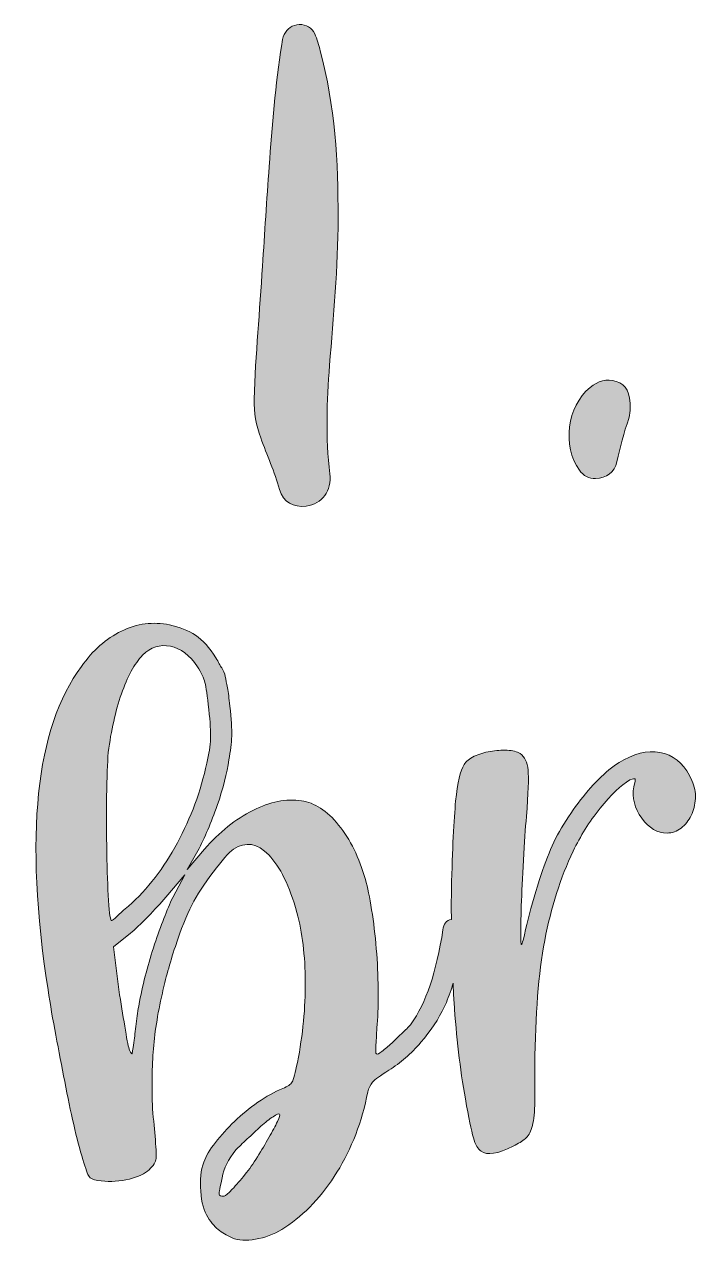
# Model space of a CAD drawing. Header units: inches. Extents: x 121 to 959, y -1009 to -71.
# Drawn here: x 467 to 658.1, y -417.1 to -71.1 of the extents above; entities that cross this region are included whole.
import ezdxf

# ---------------------------------------------------------------- set-up
doc = ezdxf.new("R2010")
doc.units = ezdxf.units.IN
doc.header["$MEASUREMENT"] = 0
doc.layers.add('Layer 1', color=7, linetype='Continuous')

# ---------------------------------------------------------------- blocks, each defined once
blk = doc.blocks.new('block 2')
at = {"layer": 'Layer 1', "true_color": 0xffffff}
h = blk.add_hatch(color=7, dxfattribs=at)
h.dxf.hatch_style = 2
edge = h.paths.add_edge_path()
edge.add_spline(control_points=[(539.64, -203.42), (540.67, -207.03), (543.52, -208.59), (547.24, -208.13), (551.7, -207.58), (554.55, -203.77), (553.96, -198.94), (552.69, -188.64), (553.07, -178.35), (553.88, -168.05), (554.96, -154.14), (556.25, -140.24), (556.29, -126.26), (556.35, -110.2), (555.41, -94.24), (551.22, -78.63), (550.78, -76.99), (550.34, -75.33), (549.64, -73.8), (548.82, -72), (547.26, -71.08), (545.24, -71.14), (543.23, -71.21), (541.84, -72.24), (540.93, -74), (540.47, -74.89), (540.39, -75.85), (540.25, -76.81), (538.5, -88.34), (537.48, -99.94), (536.67, -111.57), (536.02, -121.01), (535.36, -130.45), (534.78, -139.9), (534.01, -152.5), (532.79, -165.07), (532.41, -177.69), (532.29, -181.53), (533, -185.16), (534.29, -188.73), (536.07, -193.63), (538.21, -198.39), (539.64, -203.42)], knot_values=[0, 0, 0, 0, 1, 1, 1, 2, 2, 2, 3, 3, 3, 4, 4, 4, 5, 5, 5, 6, 6, 6, 7, 7, 7, 8, 8, 8, 9, 9, 9, 10, 10, 10, 11, 11, 11, 12, 12, 12, 13, 13, 13, 14, 14, 14, 14], degree=3, periodic=1)
h = blk.add_hatch(color=7, dxfattribs=at)
h.dxf.hatch_style = 2
edge = h.paths.add_edge_path()
edge.add_spline(control_points=[(629.59, -200.28), (632.63, -200.21), (634.89, -198.58), (635.66, -195.5), (636.68, -191.38), (637.57, -187.24), (639.04, -183.24), (639.44, -182.13), (639.38, -180.85), (639.43, -180.45), (639.51, -175.79), (638.29, -173.56), (635.45, -172.67), (632.67, -171.8), (630.22, -172.55), (628, -174.39), (621.44, -179.83), (620, -190.98), (624.96, -197.92), (626.13, -199.55), (627.61, -200.32), (629.59, -200.28)], knot_values=[0, 0, 0, 0, 1, 1, 1, 2, 2, 2, 3, 3, 3, 4, 4, 4, 5, 5, 5, 6, 6, 6, 7, 7, 7, 7], degree=3, periodic=1)
h = blk.add_hatch(color=7, dxfattribs=at)
h.dxf.hatch_style = 2
edge = h.paths.add_edge_path()
edge.add_spline(control_points=[(475.96, -358.67), (476.81, -363.11), (477.65, -367.49), (478.49, -371.84), (479.32, -376.19), (480.18, -380.26), (481.05, -384.04), (481.91, -387.83), (482.78, -391.16), (483.64, -394.02), (484.49, -396.7), (485.07, -398.3), (485.41, -398.82), (485.74, -399.34), (486.57, -399.72), (487.89, -399.94), (490.52, -400.4), (493.2, -400.34), (495.91, -399.77), (498.62, -399.21), (500.65, -398.39), (502.02, -397.31), (503.38, -396.25), (504.19, -395.14), (504.44, -394.01), (504.58, -393.62), (504.55, -392.1), (504.36, -389.44), (504.17, -386.78), (503.91, -383.9), (503.57, -380.79), (503.25, -374.36), (503.27, -368.58), (503.65, -363.45), (504.02, -358.33), (504.9, -352.74), (506.28, -346.67), (507.14, -342.7), (508.38, -338.27), (509.98, -333.38), (511.58, -328.5), (513.15, -324.58), (514.68, -321.65), (516.21, -318.71), (518.23, -315.58), (520.74, -312.26), (523.25, -308.94), (525.18, -306.75), (526.55, -305.68), (530.01, -303.46), (533.35, -304.02), (536.57, -307.37), (539.8, -310.72), (542.46, -316.16), (544.57, -323.7), (546.11, -329.45), (546.91, -336.02), (546.96, -343.41), (547.02, -350.8), (546.27, -358.45), (544.72, -366.38), (544.12, -369.41), (543.62, -371.26), (543.24, -371.95), (542.85, -372.64), (541.95, -373.25), (540.52, -373.77), (538.23, -374.75), (535.87, -376.07), (533.46, -377.71), (531.05, -379.36), (528.84, -381.17), (526.84, -383.14), (524.83, -385.11), (523.01, -387.11), (521.38, -389.13), (519.75, -391.16), (518.66, -393.03), (518.1, -394.75), (517.24, -397.06), (516.94, -399.83), (517.19, -403.03), (517.44, -406.24), (518.12, -408.71), (519.23, -410.44), (520.35, -412.17), (521.45, -413.43), (522.56, -414.24), (523.66, -415.05), (525.08, -415.82), (526.82, -416.55), (528.73, -417.09), (531.04, -417.07), (533.75, -416.5), (536.46, -415.93), (538.94, -414.88), (541.18, -413.34), (546.87, -409.59), (551.81, -404.35), (555.98, -397.61), (560.15, -390.88), (563.08, -383.26), (564.75, -374.77), (565, -373.63), (565.46, -372.71), (566.12, -371.98), (566.78, -371.27), (568.32, -370.13), (570.74, -368.58), (574.03, -366.56), (577.08, -363.92), (579.87, -360.66), (582.67, -357.41), (584.89, -354.02), (586.54, -350.52), (587.3, -348.96), (588.02, -347.08), (588.71, -344.88), (588.82, -344.54), (588.91, -344.2), (589.01, -343.85), (589.1, -345.72), (589.19, -347.58), (589.3, -349.37), (589.92, -359.01), (590.99, -368.15), (592.52, -376.77), (593.47, -382.1), (594.23, -385.77), (594.79, -387.79), (595.36, -389.81), (596.1, -391.09), (597.02, -391.63), (598.69, -392.91), (601.71, -392.43), (606.11, -390.19), (607.57, -389.45), (608.72, -388.76), (609.54, -388.1), (610.37, -387.46), (611, -386.4), (611.45, -384.92), (611.9, -383.45), (612.16, -381.33), (612.24, -378.58), (612.31, -375.82), (612.33, -371.96), (612.3, -367), (612.39, -352.85), (613.32, -341.07), (615.1, -331.69), (616.88, -322.31), (619.58, -313.84), (623.2, -306.27), (625.2, -302.04), (627.74, -297.97), (630.84, -294.09), (633.94, -290.21), (636.77, -287.53), (639.34, -286.04), (640.25, -285.67), (640.76, -285.58), (640.85, -285.76), (640.94, -285.94), (640.81, -286.68), (640.45, -287.97), (639.92, -291.1), (640.67, -294.08), (642.72, -296.91), (644.75, -299.75), (647.16, -301.15), (649.91, -301.14), (651.38, -301.13), (652.71, -300.66), (653.9, -299.73), (655.09, -298.81), (656.04, -297.61), (656.77, -296.13), (657.49, -294.66), (657.9, -293.05), (657.98, -291.3), (658.06, -289.55), (657.73, -287.85), (656.98, -286.2), (655.3, -282.18), (652.71, -279.62), (649.21, -278.54), (645.71, -277.46), (641.86, -278.03), (637.65, -280.27), (635.81, -281.2), (633.89, -282.59), (631.88, -284.44), (629.87, -286.29), (627.91, -288.42), (626, -290.82), (624.08, -293.22), (622.26, -295.81), (620.53, -298.57), (618.81, -301.34), (617.4, -304.11), (616.32, -306.87), (615.05, -309.82), (613.78, -313.46), (612.53, -317.79), (611.27, -322.11), (610.19, -326.21), (609.3, -330.07), (608.77, -332.47), (608.45, -333.3), (608.35, -332.56), (608.25, -331.83), (608.28, -328.25), (608.42, -321.81), (608.58, -318.13), (608.78, -313.81), (609.02, -308.85), (609.27, -303.88), (609.56, -299.75), (609.91, -296.44), (610.42, -289.82), (610.57, -285.41), (610.37, -283.2), (610.17, -281), (609.43, -279.44), (608.14, -278.53), (607.21, -277.98), (605.97, -277.67), (604.41, -277.59), (602.84, -277.51), (601.24, -277.61), (599.59, -277.9), (597.93, -278.18), (596.42, -278.65), (595.05, -279.31), (593.67, -279.96), (592.71, -280.75), (592.17, -281.67), (591.08, -283.33), (590.27, -286.78), (589.75, -292.02), (589.24, -297.26), (588.84, -305.58), (588.54, -316.98), (588.51, -319.95), (588.51, -322.85), (588.53, -325.68), (587.11, -325.96), (586.29, -326.94), (586.14, -328.66), (584.28, -340.69), (581.27, -349.61), (577.09, -355.42), (576.6, -356.02), (575.81, -356.85), (574.72, -357.89), (573.63, -358.93), (572.58, -359.92), (571.58, -360.86), (570.57, -361.8), (569.64, -362.6), (568.78, -363.24), (567.93, -363.89), (567.4, -364.13), (567.2, -363.97), (566.99, -363.81), (566.95, -362.93), (567.05, -361.35), (567.16, -359.77), (567.28, -357.86), (567.41, -355.63), (567.64, -352.65), (567.74, -349.26), (567.7, -345.47), (567.67, -341.69), (567.48, -337.87), (567.17, -334.03), (566.84, -330.18), (566.4, -326.48), (565.83, -322.94), (565.27, -319.4), (564.68, -316.55), (564.08, -314.39), (562.3, -308.12), (559.76, -302.94), (556.45, -298.86), (553.15, -294.78), (549.62, -292.48), (545.87, -291.95), (541.55, -291.31), (536.93, -292.22), (532.02, -294.69), (527.11, -297.16), (522.52, -300.84), (518.24, -305.74), (518.24, -305.74), (513.31, -311.54), (513.31, -311.54), (513.31, -311.54), (516.35, -306.22), (516.35, -306.22), (518.35, -302.49), (520.2, -298.18), (521.89, -293.28), (523.58, -288.39), (524.69, -284.07), (525.21, -280.31), (525.68, -277.86), (525.95, -275.61), (526.01, -273.57), (526.07, -271.53), (525.9, -268.69), (525.51, -265.03), (525.27, -262.84), (525.04, -261.11), (524.81, -259.84), (524.58, -258.57), (524.37, -257.49), (524.18, -256.58), (523.99, -255.68), (523.67, -254.88), (523.23, -254.18), (522.78, -253.5), (522.22, -252.54), (521.54, -251.32), (519.74, -248.37), (517.8, -246.22), (515.71, -244.87), (513.63, -243.53), (511.17, -242.55), (508.33, -241.92), (503.6, -240.95), (499.04, -241.54), (494.65, -243.67), (490.26, -245.81), (486.46, -249.17), (483.26, -253.77), (470.17, -271.26), (467, -301.92), (473.74, -345.73), (474.38, -349.92), (475.12, -354.23), (475.96, -358.67)], knot_values=[0, 0, 0, 0, 1, 1, 1, 2, 2, 2, 3, 3, 3, 4, 4, 4, 5, 5, 5, 6, 6, 6, 7, 7, 7, 8, 8, 8, 9, 9, 9, 10, 10, 10, 11, 11, 11, 12, 12, 12, 13, 13, 13, 14, 14, 14, 15, 15, 15, 16, 16, 16, 17, 17, 17, 18, 18, 18, 19, 19, 19, 20, 20, 20, 21, 21, 21, 22, 22, 22, 23, 23, 23, 24, 24, 24, 25, 25, 25, 26, 26, 26, 27, 27, 27, 28, 28, 28, 29, 29, 29, 30, 30, 30, 31, 31, 31, 32, 32, 32, 33, 33, 33, 34, 34, 34, 35, 35, 35, 36, 36, 36, 37, 37, 37, 38, 38, 38, 39, 39, 39, 40, 40, 40, 41, 41, 41, 42, 42, 42, 43, 43, 43, 44, 44, 44, 45, 45, 45, 46, 46, 46, 47, 47, 47, 48, 48, 48, 49, 49, 49, 50, 50, 50, 51, 51, 51, 52, 52, 52, 53, 53, 53, 54, 54, 54, 55, 55, 55, 56, 56, 56, 57, 57, 57, 58, 58, 58, 59, 59, 59, 60, 60, 60, 61, 61, 61, 62, 62, 62, 63, 63, 63, 64, 64, 64, 65, 65, 65, 66, 66, 66, 67, 67, 67, 68, 68, 68, 69, 69, 69, 70, 70, 70, 71, 71, 71, 72, 72, 72, 73, 73, 73, 74, 74, 74, 75, 75, 75, 76, 76, 76, 77, 77, 77, 78, 78, 78, 79, 79, 79, 80, 80, 80, 81, 81, 81, 82, 82, 82, 83, 83, 83, 84, 84, 84, 85, 85, 85, 86, 86, 86, 87, 87, 87, 88, 88, 88, 89, 89, 89, 90, 90, 90, 91, 91, 91, 92, 92, 92, 93, 93, 93, 94, 94, 94, 95, 95, 95, 96, 96, 96, 97, 97, 97, 98, 98, 98, 99, 99, 99, 100, 100, 100, 101, 101, 101, 102, 102, 102, 103, 103, 103, 104, 104, 104, 105, 105, 105, 106, 106, 106, 107, 107, 107, 108, 108, 108, 109, 109, 109, 110, 110, 110, 111, 111, 111, 112, 112, 112, 113, 113, 113, 114, 114, 114, 114], degree=3, periodic=1)
edge = h.paths.add_edge_path()
edge.add_spline(control_points=[(539.04, -383.21), (538.44, -384.48), (537.63, -386), (536.62, -387.77), (535.61, -389.54), (534.52, -391.37), (533.33, -393.26), (532.15, -395.14), (530.98, -396.79), (529.84, -398.2), (528.54, -399.83), (527.3, -401.25), (526.14, -402.48), (524.98, -403.72), (524.22, -404.35), (523.86, -404.39), (522.94, -404.49), (522.46, -404.31), (522.41, -403.86), (522.36, -403.4), (522.65, -401.85), (523.29, -399.19), (523.75, -396.55), (525.04, -393.92), (527.16, -391.28), (527.99, -390.46), (529.08, -389.41), (530.43, -388.16), (531.77, -386.91), (533.07, -385.71), (534.34, -384.55), (535.6, -383.4), (536.75, -382.49), (537.79, -381.82), (538.82, -381.16), (539.44, -380.91), (539.65, -381.07), (539.85, -381.24), (539.65, -381.95), (539.04, -383.21)], knot_values=[0, 0, 0, 0, 1, 1, 1, 2, 2, 2, 3, 3, 3, 4, 4, 4, 5, 5, 5, 6, 6, 6, 7, 7, 7, 8, 8, 8, 9, 9, 9, 10, 10, 10, 11, 11, 11, 12, 12, 12, 13, 13, 13, 13], degree=3, periodic=1)
edge = h.paths.add_edge_path()
edge.add_spline(control_points=[(509.23, -319.46), (507.6, -322.96), (505.88, -327.4), (504.08, -332.77), (502.29, -338.14), (500.86, -343.56), (499.81, -349.03), (499.44, -350.73), (499.14, -352.62), (498.91, -354.67), (498.67, -356.73), (498.45, -358.51), (498.25, -360.01), (497.94, -362.26), (497.76, -363.53), (497.7, -363.81), (497.64, -364.1), (497.38, -363.81), (496.92, -362.93), (496.66, -362.22), (496.27, -360.32), (495.76, -357.23), (495.24, -354.14), (494.7, -350.78), (494.13, -347.15), (494.13, -347.15), (492.38, -333.47), (492.38, -333.47), (492.38, -333.47), (497.17, -329.63), (497.17, -329.63), (498.52, -328.56), (500.18, -327), (502.14, -324.94), (504.12, -322.88), (505.83, -321.03), (507.3, -319.39), (507.3, -319.39), (512.64, -312.99), (512.64, -312.99), (512.64, -312.99), (509.23, -319.46), (509.23, -319.46)], knot_values=[0, 0, 0, 0, 1, 1, 1, 2, 2, 2, 3, 3, 3, 4, 4, 4, 5, 5, 5, 6, 6, 6, 7, 7, 7, 8, 8, 8, 9, 9, 9, 10, 10, 10, 11, 11, 11, 12, 12, 12, 13, 13, 13, 14, 14, 14, 14], degree=3, periodic=1)
edge = h.paths.add_edge_path()
edge.add_spline(control_points=[(490.42, -290.71), (490.49, -285.34), (490.64, -281.16), (490.88, -278.18), (491.69, -271.99), (492.94, -266.45), (494.63, -261.56), (496.33, -256.66), (498.33, -252.98), (500.65, -250.51), (503, -248.23), (505.63, -247.39), (508.56, -248), (511.49, -248.61), (514.06, -250.55), (516.26, -253.82), (517.37, -255.56), (518.08, -257.05), (518.41, -258.31), (518.72, -259.57), (519.09, -262.12), (519.51, -265.95), (519.9, -269.61), (520.06, -272.41), (519.99, -274.36), (519.92, -276.3), (519.57, -278.61), (518.93, -281.26), (517.2, -289.21), (514.41, -296.77), (510.56, -303.93), (506.71, -311.09), (502.08, -317.09), (496.69, -321.92), (495.32, -322.99), (494.22, -323.94), (493.39, -324.77), (492.55, -325.6), (492.04, -326.02), (491.86, -326.04), (491.49, -326.08), (491.2, -324.17), (490.97, -320.32), (490.74, -316.46), (490.57, -311.9), (490.47, -306.64), (490.36, -301.39), (490.35, -296.08), (490.42, -290.71)], knot_values=[0, 0, 0, 0, 1, 1, 1, 2, 2, 2, 3, 3, 3, 4, 4, 4, 5, 5, 5, 6, 6, 6, 7, 7, 7, 8, 8, 8, 9, 9, 9, 10, 10, 10, 11, 11, 11, 12, 12, 12, 13, 13, 13, 14, 14, 14, 15, 15, 15, 16, 16, 16, 16], degree=3, periodic=1)
at = {"layer": 'Layer 1', "lineweight": 0}
for points, knots in [([(539.64, -203.42), (540.67, -207.03), (543.52, -208.59), (547.24, -208.13), (551.7, -207.58), (554.55, -203.77), (553.96, -198.94), (552.69, -188.64), (553.07, -178.35), (553.88, -168.05), (554.96, -154.14), (556.25, -140.24), (556.29, -126.26), (556.35, -110.2), (555.41, -94.24), (551.22, -78.63), (550.78, -76.99), (550.34, -75.33), (549.64, -73.8), (548.82, -72), (547.26, -71.08), (545.24, -71.14), (543.23, -71.21), (541.84, -72.24), (540.93, -74), (540.47, -74.89), (540.39, -75.85), (540.25, -76.81), (538.5, -88.34), (537.48, -99.94), (536.67, -111.57), (536.02, -121.01), (535.36, -130.45), (534.78, -139.9), (534.01, -152.5), (532.79, -165.07), (532.41, -177.69), (532.29, -181.53), (533, -185.16), (534.29, -188.73), (536.07, -193.63), (538.21, -198.39), (539.64, -203.42)], [0, 0, 0, 0, 1, 1, 1, 2, 2, 2, 3, 3, 3, 4, 4, 4, 5, 5, 5, 6, 6, 6, 7, 7, 7, 8, 8, 8, 9, 9, 9, 10, 10, 10, 11, 11, 11, 12, 12, 12, 13, 13, 13, 14, 14, 14, 14]), ([(629.59, -200.28), (632.63, -200.21), (634.89, -198.58), (635.66, -195.5), (636.68, -191.38), (637.57, -187.24), (639.04, -183.24), (639.44, -182.13), (639.38, -180.85), (639.43, -180.45), (639.51, -175.79), (638.29, -173.56), (635.45, -172.67), (632.67, -171.8), (630.22, -172.55), (628, -174.39), (621.44, -179.83), (620, -190.98), (624.96, -197.92), (626.13, -199.55), (627.61, -200.32), (629.59, -200.28)], [0, 0, 0, 0, 1, 1, 1, 2, 2, 2, 3, 3, 3, 4, 4, 4, 5, 5, 5, 6, 6, 6, 7, 7, 7, 7]), ([(475.96, -358.67), (476.81, -363.11), (477.65, -367.49), (478.49, -371.84), (479.32, -376.19), (480.18, -380.26), (481.05, -384.04), (481.91, -387.83), (482.78, -391.16), (483.64, -394.02), (484.49, -396.7), (485.07, -398.3), (485.41, -398.82), (485.74, -399.34), (486.57, -399.72), (487.89, -399.94), (490.52, -400.4), (493.2, -400.34), (495.91, -399.77), (498.62, -399.21), (500.65, -398.39), (502.02, -397.31), (503.38, -396.25), (504.19, -395.14), (504.44, -394.01), (504.58, -393.62), (504.55, -392.1), (504.36, -389.44), (504.17, -386.78), (503.91, -383.9), (503.57, -380.79), (503.25, -374.36), (503.27, -368.58), (503.65, -363.45), (504.02, -358.33), (504.9, -352.74), (506.28, -346.67), (507.14, -342.7), (508.38, -338.27), (509.98, -333.38), (511.58, -328.5), (513.15, -324.58), (514.68, -321.65), (516.21, -318.71), (518.23, -315.58), (520.74, -312.26), (523.25, -308.94), (525.18, -306.75), (526.55, -305.68), (530.01, -303.46), (533.35, -304.02), (536.57, -307.37), (539.8, -310.72), (542.46, -316.16), (544.57, -323.7), (546.11, -329.45), (546.91, -336.02), (546.96, -343.41), (547.02, -350.8), (546.27, -358.45), (544.72, -366.38), (544.12, -369.41), (543.62, -371.26), (543.24, -371.95), (542.85, -372.64), (541.95, -373.25), (540.52, -373.77), (538.23, -374.75), (535.87, -376.07), (533.46, -377.71), (531.05, -379.36), (528.84, -381.17), (526.84, -383.14), (524.83, -385.11), (523.01, -387.11), (521.38, -389.13), (519.75, -391.16), (518.66, -393.03), (518.1, -394.75), (517.24, -397.06), (516.94, -399.83), (517.19, -403.03), (517.44, -406.24), (518.12, -408.71), (519.23, -410.44), (520.35, -412.17), (521.45, -413.43), (522.56, -414.24), (523.66, -415.05), (525.08, -415.82), (526.82, -416.55), (528.73, -417.09), (531.04, -417.07), (533.75, -416.5), (536.46, -415.93), (538.94, -414.88), (541.18, -413.34), (546.87, -409.59), (551.81, -404.35), (555.98, -397.61), (560.15, -390.88), (563.08, -383.26), (564.75, -374.77), (565, -373.63), (565.46, -372.71), (566.12, -371.98), (566.78, -371.27), (568.32, -370.13), (570.74, -368.58), (574.03, -366.56), (577.08, -363.92), (579.87, -360.66), (582.67, -357.41), (584.89, -354.02), (586.54, -350.52), (587.3, -348.96), (588.02, -347.08), (588.71, -344.88), (588.82, -344.54), (588.91, -344.2), (589.01, -343.85), (589.1, -345.72), (589.19, -347.58), (589.3, -349.37), (589.92, -359.01), (590.99, -368.15), (592.52, -376.77), (593.47, -382.1), (594.23, -385.77), (594.79, -387.79), (595.36, -389.81), (596.1, -391.09), (597.02, -391.63), (598.69, -392.91), (601.71, -392.43), (606.11, -390.19), (607.57, -389.45), (608.72, -388.76), (609.54, -388.1), (610.37, -387.46), (611, -386.4), (611.45, -384.92), (611.9, -383.45), (612.16, -381.33), (612.24, -378.58), (612.31, -375.82), (612.33, -371.96), (612.3, -367), (612.39, -352.85), (613.32, -341.07), (615.1, -331.69), (616.88, -322.31), (619.58, -313.84), (623.2, -306.27), (625.2, -302.04), (627.74, -297.97), (630.84, -294.09), (633.94, -290.21), (636.77, -287.53), (639.34, -286.04), (640.25, -285.67), (640.76, -285.58), (640.85, -285.76), (640.94, -285.94), (640.81, -286.68), (640.45, -287.97), (639.92, -291.1), (640.67, -294.08), (642.72, -296.91), (644.75, -299.75), (647.16, -301.15), (649.91, -301.14), (651.38, -301.13), (652.71, -300.66), (653.9, -299.73), (655.09, -298.81), (656.04, -297.61), (656.77, -296.13), (657.49, -294.66), (657.9, -293.05), (657.98, -291.3), (658.06, -289.55), (657.73, -287.85), (656.98, -286.2), (655.3, -282.18), (652.71, -279.62), (649.21, -278.54), (645.71, -277.46), (641.86, -278.03), (637.65, -280.27), (635.81, -281.2), (633.89, -282.59), (631.88, -284.44), (629.87, -286.29), (627.91, -288.42), (626, -290.82), (624.08, -293.22), (622.26, -295.81), (620.53, -298.57), (618.81, -301.34), (617.4, -304.11), (616.32, -306.87), (615.05, -309.82), (613.78, -313.46), (612.53, -317.79), (611.27, -322.11), (610.19, -326.21), (609.3, -330.07), (608.77, -332.47), (608.45, -333.3), (608.35, -332.56), (608.25, -331.83), (608.28, -328.25), (608.42, -321.81), (608.58, -318.13), (608.78, -313.81), (609.02, -308.85), (609.27, -303.88), (609.56, -299.75), (609.91, -296.44), (610.42, -289.82), (610.57, -285.41), (610.37, -283.2), (610.17, -281), (609.43, -279.44), (608.14, -278.53), (607.21, -277.98), (605.97, -277.67), (604.41, -277.59), (602.84, -277.51), (601.24, -277.61), (599.59, -277.9), (597.93, -278.18), (596.42, -278.65), (595.05, -279.31), (593.67, -279.96), (592.71, -280.75), (592.17, -281.67), (591.08, -283.33), (590.27, -286.78), (589.75, -292.02), (589.24, -297.26), (588.84, -305.58), (588.54, -316.98), (588.51, -319.95), (588.51, -322.85), (588.53, -325.68), (587.11, -325.96), (586.29, -326.94), (586.14, -328.66), (584.28, -340.69), (581.27, -349.61), (577.09, -355.42), (576.6, -356.02), (575.81, -356.85), (574.72, -357.89), (573.63, -358.93), (572.58, -359.92), (571.58, -360.86), (570.57, -361.8), (569.64, -362.6), (568.78, -363.24), (567.93, -363.89), (567.4, -364.13), (567.2, -363.97), (566.99, -363.81), (566.95, -362.93), (567.05, -361.35), (567.16, -359.77), (567.28, -357.86), (567.41, -355.63), (567.64, -352.65), (567.74, -349.26), (567.7, -345.47), (567.67, -341.69), (567.48, -337.87), (567.17, -334.03), (566.84, -330.18), (566.4, -326.48), (565.83, -322.94), (565.27, -319.4), (564.68, -316.55), (564.08, -314.39), (562.3, -308.12), (559.76, -302.94), (556.45, -298.86), (553.15, -294.78), (549.62, -292.48), (545.87, -291.95), (541.55, -291.31), (536.93, -292.22), (532.02, -294.69), (527.11, -297.16), (522.52, -300.84), (518.24, -305.74), (518.24, -305.74), (513.31, -311.54), (513.31, -311.54), (513.31, -311.54), (516.35, -306.22), (516.35, -306.22), (518.35, -302.49), (520.2, -298.18), (521.89, -293.28), (523.58, -288.39), (524.69, -284.07), (525.21, -280.31), (525.68, -277.86), (525.95, -275.61), (526.01, -273.57), (526.07, -271.53), (525.9, -268.69), (525.51, -265.03), (525.27, -262.84), (525.04, -261.11), (524.81, -259.84), (524.58, -258.57), (524.37, -257.49), (524.18, -256.58), (523.99, -255.68), (523.67, -254.88), (523.23, -254.18), (522.78, -253.5), (522.22, -252.54), (521.54, -251.32), (519.74, -248.37), (517.8, -246.22), (515.71, -244.87), (513.63, -243.53), (511.17, -242.55), (508.33, -241.92), (503.6, -240.95), (499.04, -241.54), (494.65, -243.67), (490.26, -245.81), (486.46, -249.17), (483.26, -253.77), (470.17, -271.26), (467, -301.92), (473.74, -345.73), (474.38, -349.92), (475.12, -354.23), (475.96, -358.67)], [0, 0, 0, 0, 1, 1, 1, 2, 2, 2, 3, 3, 3, 4, 4, 4, 5, 5, 5, 6, 6, 6, 7, 7, 7, 8, 8, 8, 9, 9, 9, 10, 10, 10, 11, 11, 11, 12, 12, 12, 13, 13, 13, 14, 14, 14, 15, 15, 15, 16, 16, 16, 17, 17, 17, 18, 18, 18, 19, 19, 19, 20, 20, 20, 21, 21, 21, 22, 22, 22, 23, 23, 23, 24, 24, 24, 25, 25, 25, 26, 26, 26, 27, 27, 27, 28, 28, 28, 29, 29, 29, 30, 30, 30, 31, 31, 31, 32, 32, 32, 33, 33, 33, 34, 34, 34, 35, 35, 35, 36, 36, 36, 37, 37, 37, 38, 38, 38, 39, 39, 39, 40, 40, 40, 41, 41, 41, 42, 42, 42, 43, 43, 43, 44, 44, 44, 45, 45, 45, 46, 46, 46, 47, 47, 47, 48, 48, 48, 49, 49, 49, 50, 50, 50, 51, 51, 51, 52, 52, 52, 53, 53, 53, 54, 54, 54, 55, 55, 55, 56, 56, 56, 57, 57, 57, 58, 58, 58, 59, 59, 59, 60, 60, 60, 61, 61, 61, 62, 62, 62, 63, 63, 63, 64, 64, 64, 65, 65, 65, 66, 66, 66, 67, 67, 67, 68, 68, 68, 69, 69, 69, 70, 70, 70, 71, 71, 71, 72, 72, 72, 73, 73, 73, 74, 74, 74, 75, 75, 75, 76, 76, 76, 77, 77, 77, 78, 78, 78, 79, 79, 79, 80, 80, 80, 81, 81, 81, 82, 82, 82, 83, 83, 83, 84, 84, 84, 85, 85, 85, 86, 86, 86, 87, 87, 87, 88, 88, 88, 89, 89, 89, 90, 90, 90, 91, 91, 91, 92, 92, 92, 93, 93, 93, 94, 94, 94, 95, 95, 95, 96, 96, 96, 97, 97, 97, 98, 98, 98, 99, 99, 99, 100, 100, 100, 101, 101, 101, 102, 102, 102, 103, 103, 103, 104, 104, 104, 105, 105, 105, 106, 106, 106, 107, 107, 107, 108, 108, 108, 109, 109, 109, 110, 110, 110, 111, 111, 111, 112, 112, 112, 113, 113, 113, 114, 114, 114, 114]), ([(490.42, -290.71), (490.49, -285.34), (490.64, -281.16), (490.88, -278.18), (491.69, -271.99), (492.94, -266.45), (494.63, -261.56), (496.33, -256.66), (498.33, -252.98), (500.65, -250.51), (503, -248.23), (505.63, -247.39), (508.56, -248), (511.49, -248.61), (514.06, -250.55), (516.26, -253.82), (517.37, -255.56), (518.08, -257.05), (518.41, -258.31), (518.72, -259.57), (519.09, -262.12), (519.51, -265.95), (519.9, -269.61), (520.06, -272.41), (519.99, -274.36), (519.92, -276.3), (519.57, -278.61), (518.93, -281.26), (517.2, -289.21), (514.41, -296.77), (510.56, -303.93), (506.71, -311.09), (502.08, -317.09), (496.69, -321.92), (495.32, -322.99), (494.22, -323.94), (493.39, -324.77), (492.55, -325.6), (492.04, -326.02), (491.86, -326.04), (491.49, -326.08), (491.2, -324.17), (490.97, -320.32), (490.74, -316.46), (490.57, -311.9), (490.47, -306.64), (490.36, -301.39), (490.35, -296.08), (490.42, -290.71)], [0, 0, 0, 0, 1, 1, 1, 2, 2, 2, 3, 3, 3, 4, 4, 4, 5, 5, 5, 6, 6, 6, 7, 7, 7, 8, 8, 8, 9, 9, 9, 10, 10, 10, 11, 11, 11, 12, 12, 12, 13, 13, 13, 14, 14, 14, 15, 15, 15, 16, 16, 16, 16]), ([(509.23, -319.46), (507.6, -322.96), (505.88, -327.4), (504.08, -332.77), (502.29, -338.14), (500.86, -343.56), (499.81, -349.03), (499.44, -350.73), (499.14, -352.62), (498.91, -354.67), (498.67, -356.73), (498.45, -358.51), (498.25, -360.01), (497.94, -362.26), (497.76, -363.53), (497.7, -363.81), (497.64, -364.1), (497.38, -363.81), (496.92, -362.93), (496.66, -362.22), (496.27, -360.32), (495.76, -357.23), (495.24, -354.14), (494.7, -350.78), (494.13, -347.15), (494.13, -347.15), (492.38, -333.47), (492.38, -333.47), (492.38, -333.47), (497.17, -329.63), (497.17, -329.63), (498.52, -328.56), (500.18, -327), (502.14, -324.94), (504.12, -322.88), (505.83, -321.03), (507.3, -319.39), (507.3, -319.39), (512.64, -312.99), (512.64, -312.99), (512.64, -312.99), (509.23, -319.46), (509.23, -319.46)], [0, 0, 0, 0, 1, 1, 1, 2, 2, 2, 3, 3, 3, 4, 4, 4, 5, 5, 5, 6, 6, 6, 7, 7, 7, 8, 8, 8, 9, 9, 9, 10, 10, 10, 11, 11, 11, 12, 12, 12, 13, 13, 13, 14, 14, 14, 14]), ([(539.04, -383.21), (538.44, -384.48), (537.63, -386), (536.62, -387.77), (535.61, -389.54), (534.52, -391.37), (533.33, -393.26), (532.15, -395.14), (530.98, -396.79), (529.84, -398.2), (528.54, -399.83), (527.3, -401.25), (526.14, -402.48), (524.98, -403.72), (524.22, -404.35), (523.86, -404.39), (522.94, -404.49), (522.46, -404.31), (522.41, -403.86), (522.36, -403.4), (522.65, -401.85), (523.29, -399.19), (523.75, -396.55), (525.04, -393.92), (527.16, -391.28), (527.99, -390.46), (529.08, -389.41), (530.43, -388.16), (531.77, -386.91), (533.07, -385.71), (534.34, -384.55), (535.6, -383.4), (536.75, -382.49), (537.79, -381.82), (538.82, -381.16), (539.44, -380.91), (539.65, -381.07), (539.85, -381.24), (539.65, -381.95), (539.04, -383.21)], [0, 0, 0, 0, 1, 1, 1, 2, 2, 2, 3, 3, 3, 4, 4, 4, 5, 5, 5, 6, 6, 6, 7, 7, 7, 8, 8, 8, 9, 9, 9, 10, 10, 10, 11, 11, 11, 12, 12, 12, 13, 13, 13, 13])]:
    blk.add_open_spline(points, degree=3, knots=knots, dxfattribs=at)

msp = doc.modelspace()

# ---------------------------------------------------------------- block references
at = {"layer": 'Layer 1'}
msp.add_blockref('block 2', (0, 0), dxfattribs=at)

doc.saveas('drawing.dxf')
